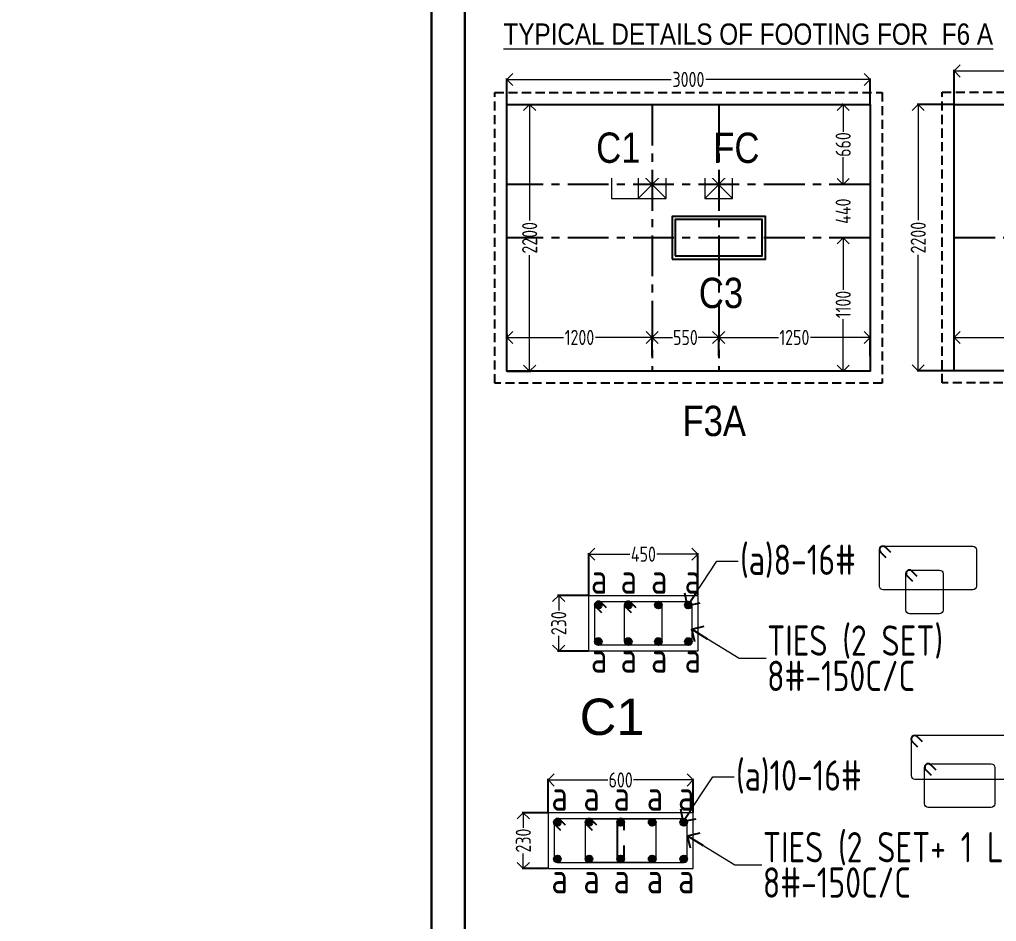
# Model space of a CAD drawing. Header units: inches. Extents: x -605 to 2991212, y -2872845 to 0.
# Drawn here: x 2362768 to 2378906, y -2407504 to -2392613 of the extents above; entities that cross this region are included whole.
import ezdxf
from ezdxf import colors
from ezdxf.entities.mleader import LeaderData, LeaderLine
from ezdxf.enums import TextEntityAlignment as Align
from ezdxf.math import Vec2, Vec3

# ---------------------------------------------------------------- set-up
doc = ezdxf.new("R2010")
doc.units = ezdxf.units.IN
doc.header["$LTSCALE"] = 600
doc.header["$MEASUREMENT"] = 0
doc.linetypes.add('CENTER', pattern=[2, 1.25, -0.25, 0.25, -0.25])
doc.linetypes.add('DASHED2', pattern=[0.375, 0.25, -0.125])
for name, color, linetype, lineweight in [('PV_TEXT_ROMANS', 7, 'Continuous', 0), ('rDIMension', 1, 'Continuous', 18), ('rRCC 2', 40, 'Continuous', 15), ('rREINF 1', 1, 'Continuous', 25), ('rREINF 2', 4, 'Continuous', 25), ('rSHEET', 2, 'Continuous', 30)]:
    doc.layers.add(name, color=color, linetype=linetype, lineweight=lineweight)
doc.layers.add('SnT-CENTER2', color=8, linetype='CENTER')
doc.styles.add('DIM', font='geniso.shx', dxfattribs={"width": 0.85})
doc.styles.add('J.P', font='ARIALN.TTF')
doc.styles.get("Standard").update_dxf_attribs({"font": 'arial.ttf'})
doc.styles.add('TEXT3', font='geniso.shx')
doc.dimstyles.new('ST-150', dxfattribs={"dimscale": 75, "dimtxt": 3, "dimasz": 2, "dimexe": 0.18, "dimexo": 0.0625, "dimgap": 0.2, "dimtad": 0, "dimdec": 0, "dimlfac": 2, "dimzin": 0, "dimdsep": 46, "dimtxsty": 'DIM', "dimblk": 'OPEN90', "dimcen": 0.09, "dimclrd": 256, "dimclrt": 7, "dimadec": 0, "dimazin": 0, "dimtfac": 1, "dimtdec": 0, "dimtofl": 0, "dimtmove": 0, "dimatfit": 3, "dimldrblk": 'OPEN90', "dimfxl": 1, "dimtolj": 1, "dimtzin": 0, "dimlwd": -1, "dimarcsym": 0})
doc.dimstyles.new('ST-25', dxfattribs={"dimscale": 100, "dimtxt": 2.5, "dimasz": 2, "dimexe": 0.18, "dimexo": 0.0625, "dimgap": 0.2, "dimtad": 0, "dimdec": 0, "dimlfac": 0.25, "dimzin": 0, "dimdsep": 46, "dimtxsty": 'DIM', "dimblk": 'OPEN90', "dimcen": 0.09, "dimclrd": 256, "dimclrt": 7, "dimadec": 0, "dimazin": 0, "dimtfac": 1, "dimtdec": 0, "dimtofl": 0, "dimtmove": 0, "dimatfit": 3, "dimldrblk": 'OPEN90', "dimfxl": 1, "dimtolj": 1, "dimtzin": 0, "dimlwd": -1, "dimarcsym": 0})
doc.dimstyles.new('ST-50', dxfattribs={"dimscale": 100, "dimtxt": 2.5, "dimasz": 2, "dimexe": 0.18, "dimexo": 0.0625, "dimgap": 0.2, "dimtad": 0, "dimdec": 0, "dimlfac": 0.5, "dimzin": 0, "dimdsep": 46, "dimtxsty": 'DIM', "dimblk": 'OPEN90', "dimcen": 0.09, "dimclrd": 256, "dimclrt": 7, "dimadec": 0, "dimazin": 0, "dimtfac": 1, "dimtdec": 0, "dimtofl": 0, "dimtmove": 0, "dimatfit": 3, "dimldrblk": 'OPEN90', "dimfxl": 1, "dimtolj": 1, "dimtzin": 0, "dimlwd": -1, "dimarcsym": 0})

# ---------------------------------------------------------------- blocks, each defined once
blk = doc.blocks.new('_Open90')
at = {"color": 0, "linetype": 'ByBlock', "lineweight": -2}
for p, q in [((0, 0), (-1, 0)), ((-0.5, 0.5), (0, 0)), ((0, 0), (-0.5, -0.5))]:
    blk.add_line(p, q, dxfattribs=at)
blk = doc.blocks.new('*D809')
at = {"layer": 'Defpoints', "color": 0, "linetype": 'ByBlock'}
for p in [(2372174, -2402120), (2371675, -2403040), (2372174, -2403040)]:
    blk.add_point(p, dxfattribs=at)
at = {"layer": 'rDIMension', "color": 0, "lineweight": -2}
for p, q in [((2372167, -2402120), (2371657, -2402120)), ((2372167, -2403040), (2371657, -2403040))]:
    blk.add_line(p, q, dxfattribs=at)
at = {"layer": 'rDIMension'}
for p, q in [((2371675, -2402320), (2371675, -2402369)), ((2371675, -2402840), (2371675, -2402791))]:
    blk.add_line(p, q, dxfattribs=at)
at = {"layer": 'rDIMension', "linetype": 'ByBlock', "xscale": 200, "yscale": 200, "zscale": 200}
for p, rotation in [((2371675, -2402120), 90), ((2371675, -2403040), 270)]:
    blk.add_blockref('_Open90', p, dxfattribs=dict(at, rotation=rotation))
at = {"layer": 'rDIMension', "color": 7, "linetype": 'ByBlock', "insert": (2371675, -2402580), "char_height": 250, "attachment_point": 5, "rotation": 90, "style": 'DIM'}
blk.add_mtext('\\A1;230', dxfattribs=at)
blk = doc.blocks.new('*D810')
at = {"layer": 'Defpoints', "color": 0, "linetype": 'ByBlock'}
for p in [(2373974, -2401440), (2372174, -2402120), (2373974, -2402120)]:
    blk.add_point(p, dxfattribs=at)
at = {"layer": 'rDIMension', "color": 0, "lineweight": -2}
for p, q in [((2372174, -2402114), (2372174, -2401422)), ((2373974, -2402114), (2373974, -2401422))]:
    blk.add_line(p, q, dxfattribs=at)
at = {"layer": 'rDIMension'}
for p, q in [((2372374, -2401440), (2372852, -2401440)), ((2373774, -2401440), (2373296, -2401440))]:
    blk.add_line(p, q, dxfattribs=at)
at = {"layer": 'rDIMension', "linetype": 'ByBlock', "xscale": 200, "yscale": 200, "zscale": 200, "rotation": 180}
blk.add_blockref('_Open90', (2372174, -2401440), dxfattribs=at)
at = {"layer": 'rDIMension', "linetype": 'ByBlock', "xscale": 200, "yscale": 200, "zscale": 200}
blk.add_blockref('_Open90', (2373974, -2401440), dxfattribs=at)
at = {"layer": 'rDIMension', "color": 7, "linetype": 'ByBlock', "insert": (2373074, -2401440), "char_height": 250, "attachment_point": 5, "style": 'DIM'}
blk.add_mtext('\\A1;450', dxfattribs=at)
blk = doc.blocks.new('*D811')
at = {"layer": 'Defpoints', "color": 0, "linetype": 'ByBlock'}
for p in [(2373898, -2405168), (2371498, -2405709), (2373898, -2405709)]:
    blk.add_point(p, dxfattribs=at)
at = {"layer": 'rDIMension', "color": 0, "lineweight": -2}
for p, q in [((2371498, -2405703), (2371498, -2405150)), ((2373898, -2405703), (2373898, -2405150))]:
    blk.add_line(p, q, dxfattribs=at)
at = {"layer": 'rDIMension'}
for p, q in [((2371698, -2405168), (2372487, -2405168)), ((2373698, -2405168), (2372909, -2405168))]:
    blk.add_line(p, q, dxfattribs=at)
at = {"layer": 'rDIMension', "linetype": 'ByBlock', "xscale": 200, "yscale": 200, "zscale": 200, "rotation": 180}
blk.add_blockref('_Open90', (2371498, -2405168), dxfattribs=at)
at = {"layer": 'rDIMension', "linetype": 'ByBlock', "xscale": 200, "yscale": 200, "zscale": 200}
blk.add_blockref('_Open90', (2373898, -2405168), dxfattribs=at)
at = {"layer": 'rDIMension', "color": 7, "linetype": 'ByBlock', "insert": (2372698, -2405168), "char_height": 250, "attachment_point": 5, "style": 'DIM'}
blk.add_mtext('\\A1;600', dxfattribs=at)
blk = doc.blocks.new('*D812')
at = {"layer": 'Defpoints', "color": 0, "linetype": 'ByBlock'}
for p in [(2371090, -2405709), (2371498, -2405709), (2371498, -2406629)]:
    blk.add_point(p, dxfattribs=at)
at = {"layer": 'rDIMension', "color": 0, "lineweight": -2}
for p, q in [((2371492, -2405709), (2371072, -2405709)), ((2371492, -2406629), (2371072, -2406629))]:
    blk.add_line(p, q, dxfattribs=at)
at = {"layer": 'rDIMension'}
for p, q in [((2371090, -2405909), (2371090, -2405958)), ((2371090, -2406429), (2371090, -2406380))]:
    blk.add_line(p, q, dxfattribs=at)
at = {"layer": 'rDIMension', "linetype": 'ByBlock', "xscale": 200, "yscale": 200, "zscale": 200}
for p, rotation in [((2371090, -2405709), 90), ((2371090, -2406629), 270)]:
    blk.add_blockref('_Open90', p, dxfattribs=dict(at, rotation=rotation))
at = {"layer": 'rDIMension', "color": 7, "linetype": 'ByBlock', "insert": (2371090, -2406169), "char_height": 250, "attachment_point": 5, "rotation": 90, "style": 'DIM'}
blk.add_mtext('\\A1;230', dxfattribs=at)
blk = doc.blocks.new('*D832')
at = {"layer": 'Defpoints', "color": 0, "linetype": 'ByBlock'}
for p in [(2370818, -2393602), (2370818, -2394017), (2376818, -2394017)]:
    blk.add_point(p, dxfattribs=at)
at = {"layer": 'rDIMension', "color": 0, "linetype": 'ByBlock', "lineweight": -2}
for p, q in [((2370818, -2394010), (2370818, -2393584)), ((2376818, -2394010), (2376818, -2393584))]:
    blk.add_line(p, q, dxfattribs=at)
at = {"layer": 'rDIMension', "linetype": 'ByBlock'}
for p, q in [((2371018, -2393602), (2373532, -2393602)), ((2376618, -2393602), (2374104, -2393602))]:
    blk.add_line(p, q, dxfattribs=at)
at = {"layer": 'rDIMension', "linetype": 'ByBlock', "xscale": 200, "yscale": 200, "zscale": 200, "rotation": 180}
blk.add_blockref('_Open90', (2370818, -2393602), dxfattribs=at)
at = {"layer": 'rDIMension', "linetype": 'ByBlock', "xscale": 200, "yscale": 200, "zscale": 200}
blk.add_blockref('_Open90', (2376818, -2393602), dxfattribs=at)
at = {"layer": 'rDIMension', "color": 7, "linetype": 'ByBlock', "insert": (2373818, -2393602), "char_height": 250, "attachment_point": 5, "style": 'DIM'}
blk.add_mtext('\\A1;3000', dxfattribs=at)
blk = doc.blocks.new('*D833')
at = {"layer": 'Defpoints', "color": 0, "linetype": 'ByBlock'}
for p in [(2370818, -2394017), (2370818, -2398417), (2371195, -2398417)]:
    blk.add_point(p, dxfattribs=at)
at = {"layer": 'rDIMension', "color": 0, "linetype": 'ByBlock', "lineweight": -2}
for p, q in [((2370824, -2394017), (2371213, -2394017)), ((2370824, -2398417), (2371213, -2398417))]:
    blk.add_line(p, q, dxfattribs=at)
at = {"layer": 'rDIMension', "linetype": 'ByBlock'}
for p, q in [((2371195, -2394217), (2371195, -2395931)), ((2371195, -2398217), (2371195, -2396502))]:
    blk.add_line(p, q, dxfattribs=at)
at = {"layer": 'rDIMension', "linetype": 'ByBlock', "xscale": 200, "yscale": 200, "zscale": 200}
for p, rotation in [((2371195, -2394017), 90), ((2371195, -2398417), 270)]:
    blk.add_blockref('_Open90', p, dxfattribs=dict(at, rotation=rotation))
at = {"layer": 'rDIMension', "color": 7, "linetype": 'ByBlock', "insert": (2371195, -2396217), "char_height": 250, "attachment_point": 5, "rotation": 90, "style": 'DIM'}
blk.add_mtext('\\A1;2200', dxfattribs=at)
blk = doc.blocks.new('*D834')
at = {"layer": 'Defpoints', "color": 0, "linetype": 'ByBlock'}
for p in [(2370818, -2397805), (2373218, -2397805), (2373218, -2397862)]:
    blk.add_point(p, dxfattribs=at)
at = {"layer": 'rDIMension', "color": 0, "linetype": 'ByBlock', "lineweight": -2}
for p, q in [((2370818, -2397811), (2370818, -2397880)), ((2373218, -2397811), (2373218, -2397880))]:
    blk.add_line(p, q, dxfattribs=at)
at = {"layer": 'rDIMension', "linetype": 'ByBlock'}
for p, q in [((2371018, -2397862), (2371754, -2397862)), ((2373018, -2397862), (2372283, -2397862))]:
    blk.add_line(p, q, dxfattribs=at)
at = {"layer": 'rDIMension', "linetype": 'ByBlock', "xscale": 200, "yscale": 200, "zscale": 200, "rotation": 180}
blk.add_blockref('_Open90', (2370818, -2397862), dxfattribs=at)
at = {"layer": 'rDIMension', "linetype": 'ByBlock', "xscale": 200, "yscale": 200, "zscale": 200}
blk.add_blockref('_Open90', (2373218, -2397862), dxfattribs=at)
at = {"layer": 'rDIMension', "color": 7, "linetype": 'ByBlock', "insert": (2372018, -2397862), "char_height": 250, "attachment_point": 5, "style": 'DIM'}
blk.add_mtext('\\A1;1200', dxfattribs=at)
blk = doc.blocks.new('*D835')
at = {"layer": 'Defpoints', "color": 0, "linetype": 'ByBlock'}
for p in [(2374318, -2397862), (2373218, -2398178), (2374318, -2398178)]:
    blk.add_point(p, dxfattribs=at)
at = {"layer": 'rDIMension', "color": 0, "linetype": 'ByBlock', "lineweight": -2}
for p, q in [((2373218, -2398172), (2373218, -2397844)), ((2374318, -2398172), (2374318, -2397844))]:
    blk.add_line(p, q, dxfattribs=at)
at = {"layer": 'rDIMension', "linetype": 'ByBlock'}
for p, q in [((2373418, -2397862), (2373557, -2397862)), ((2374118, -2397862), (2373980, -2397862))]:
    blk.add_line(p, q, dxfattribs=at)
at = {"layer": 'rDIMension', "linetype": 'ByBlock', "xscale": 200, "yscale": 200, "zscale": 200, "rotation": 180}
blk.add_blockref('_Open90', (2373218, -2397862), dxfattribs=at)
at = {"layer": 'rDIMension', "linetype": 'ByBlock', "xscale": 200, "yscale": 200, "zscale": 200}
blk.add_blockref('_Open90', (2374318, -2397862), dxfattribs=at)
at = {"layer": 'rDIMension', "color": 7, "linetype": 'ByBlock', "insert": (2373768, -2397862), "char_height": 250, "attachment_point": 5, "style": 'DIM'}
blk.add_mtext('\\A1;550', dxfattribs=at)
blk = doc.blocks.new('*D836')
at = {"layer": 'Defpoints', "color": 0, "linetype": 'ByBlock'}
for p in [(2376818, -2397862), (2374318, -2398178), (2376818, -2398178)]:
    blk.add_point(p, dxfattribs=at)
at = {"layer": 'rDIMension', "color": 0, "linetype": 'ByBlock', "lineweight": -2}
for p, q in [((2374318, -2398172), (2374318, -2397844)), ((2376818, -2398172), (2376818, -2397844))]:
    blk.add_line(p, q, dxfattribs=at)
at = {"layer": 'rDIMension', "linetype": 'ByBlock'}
for p, q in [((2374518, -2397862), (2375304, -2397862)), ((2376618, -2397862), (2375833, -2397862))]:
    blk.add_line(p, q, dxfattribs=at)
at = {"layer": 'rDIMension', "linetype": 'ByBlock', "xscale": 200, "yscale": 200, "zscale": 200, "rotation": 180}
blk.add_blockref('_Open90', (2374318, -2397862), dxfattribs=at)
at = {"layer": 'rDIMension', "linetype": 'ByBlock', "xscale": 200, "yscale": 200, "zscale": 200}
blk.add_blockref('_Open90', (2376818, -2397862), dxfattribs=at)
at = {"layer": 'rDIMension', "color": 7, "linetype": 'ByBlock', "insert": (2375568, -2397862), "char_height": 250, "attachment_point": 5, "style": 'DIM'}
blk.add_mtext('\\A1;1250', dxfattribs=at)
blk = doc.blocks.new('*D837')
at = {"layer": 'Defpoints', "color": 0, "linetype": 'ByBlock'}
for p in [(2376374, -2394017), (2376374, -2395337), (2376374, -2395337)]:
    blk.add_point(p, dxfattribs=at)
at = {"layer": 'rDIMension', "color": 0, "linetype": 'ByBlock', "lineweight": -2}
for p, q in [((2376368, -2394017), (2376356, -2394017)), ((2376368, -2395337), (2376356, -2395337))]:
    blk.add_line(p, q, dxfattribs=at)
at = {"layer": 'rDIMension', "linetype": 'ByBlock'}
for p, q in [((2376374, -2394217), (2376374, -2394465)), ((2376374, -2395137), (2376374, -2394888))]:
    blk.add_line(p, q, dxfattribs=at)
at = {"layer": 'rDIMension', "linetype": 'ByBlock', "xscale": 200, "yscale": 200, "zscale": 200}
for p, rotation in [((2376374, -2394017), 90), ((2376374, -2395337), 270)]:
    blk.add_blockref('_Open90', p, dxfattribs=dict(at, rotation=rotation))
at = {"layer": 'rDIMension', "color": 7, "linetype": 'ByBlock', "insert": (2376374, -2394677), "char_height": 250, "attachment_point": 5, "rotation": 90, "style": 'DIM'}
blk.add_mtext('\\A1;660', dxfattribs=at)
blk = doc.blocks.new('*D838')
at = {"layer": 'Defpoints', "color": 0, "linetype": 'ByBlock'}
for p in [(2376818, -2395337), (2376374, -2396217), (2376818, -2396217)]:
    blk.add_point(p, dxfattribs=at)
at = {"layer": 'rDIMension', "linetype": 'ByBlock'}
for p, q in [((2376374, -2395137), (2376374, -2394937)), ((2376374, -2396417), (2376374, -2396617))]:
    blk.add_line(p, q, dxfattribs=at)
at = {"layer": 'rDIMension', "color": 0, "linetype": 'ByBlock', "lineweight": -2}
for p, q in [((2376812, -2395337), (2376356, -2395337)), ((2376812, -2396217), (2376356, -2396217))]:
    blk.add_line(p, q, dxfattribs=at)
at = {"layer": 'rDIMension', "linetype": 'ByBlock', "xscale": 200, "yscale": 200, "zscale": 200}
for p, rotation in [((2376374, -2395337), 270), ((2376374, -2396217), 90)]:
    blk.add_blockref('_Open90', p, dxfattribs=dict(at, rotation=rotation))
at = {"layer": 'rDIMension', "color": 7, "linetype": 'ByBlock', "insert": (2376374, -2395777), "char_height": 250, "attachment_point": 5, "rotation": 90, "style": 'DIM'}
blk.add_mtext('\\A1;440', dxfattribs=at)
blk = doc.blocks.new('*D839')
at = {"layer": 'Defpoints', "color": 0, "linetype": 'ByBlock'}
for p in [(2376818, -2396217), (2376374, -2398417), (2376818, -2398417)]:
    blk.add_point(p, dxfattribs=at)
at = {"layer": 'rDIMension', "color": 0, "linetype": 'ByBlock', "lineweight": -2}
for p, q in [((2376812, -2396217), (2376356, -2396217)), ((2376812, -2398417), (2376356, -2398417))]:
    blk.add_line(p, q, dxfattribs=at)
at = {"layer": 'rDIMension', "linetype": 'ByBlock'}
for p, q in [((2376374, -2396417), (2376374, -2397074)), ((2376374, -2398217), (2376374, -2397560))]:
    blk.add_line(p, q, dxfattribs=at)
at = {"layer": 'rDIMension', "linetype": 'ByBlock', "xscale": 200, "yscale": 200, "zscale": 200}
for p, rotation in [((2376374, -2396217), 90), ((2376374, -2398417), 270)]:
    blk.add_blockref('_Open90', p, dxfattribs=dict(at, rotation=rotation))
at = {"layer": 'rDIMension', "color": 7, "linetype": 'ByBlock', "insert": (2376374, -2397317), "char_height": 250, "attachment_point": 5, "rotation": 90, "style": 'DIM'}
blk.add_mtext('\\A1;1100', dxfattribs=at)
blk = doc.blocks.new('*D840')
at = {"layer": 'Defpoints', "color": 0, "linetype": 'ByBlock'}
for p in [(2378209, -2393462), (2378209, -2394014), (2384209, -2394014)]:
    blk.add_point(p, dxfattribs=at)
at = {"layer": 'rDIMension', "color": 0, "linetype": 'ByBlock', "lineweight": -2}
for p, q in [((2378209, -2394008), (2378209, -2393444)), ((2384209, -2394008), (2384209, -2393444))]:
    blk.add_line(p, q, dxfattribs=at)
at = {"layer": 'rDIMension', "linetype": 'ByBlock'}
for p, q in [((2378409, -2393462), (2380923, -2393462)), ((2384009, -2393462), (2381495, -2393462))]:
    blk.add_line(p, q, dxfattribs=at)
at = {"layer": 'rDIMension', "linetype": 'ByBlock', "xscale": 200, "yscale": 200, "zscale": 200, "rotation": 180}
blk.add_blockref('_Open90', (2378209, -2393462), dxfattribs=at)
at = {"layer": 'rDIMension', "linetype": 'ByBlock', "xscale": 200, "yscale": 200, "zscale": 200}
blk.add_blockref('_Open90', (2384209, -2393462), dxfattribs=at)
at = {"layer": 'rDIMension', "color": 7, "linetype": 'ByBlock', "insert": (2381209, -2393462), "char_height": 250, "attachment_point": 5, "style": 'DIM'}
blk.add_mtext('\\A1;3000', dxfattribs=at)
blk = doc.blocks.new('*D841')
at = {"layer": 'Defpoints', "color": 0, "linetype": 'ByBlock'}
for p in [(2378209, -2394014), (2377614, -2398414), (2378209, -2398414)]:
    blk.add_point(p, dxfattribs=at)
at = {"layer": 'rDIMension', "color": 0, "linetype": 'ByBlock', "lineweight": -2}
for p, q in [((2378203, -2394014), (2377596, -2394014)), ((2378203, -2398414), (2377596, -2398414))]:
    blk.add_line(p, q, dxfattribs=at)
at = {"layer": 'rDIMension', "linetype": 'ByBlock'}
for p, q in [((2377614, -2394214), (2377614, -2395928)), ((2377614, -2398214), (2377614, -2396500))]:
    blk.add_line(p, q, dxfattribs=at)
at = {"layer": 'rDIMension', "linetype": 'ByBlock', "xscale": 200, "yscale": 200, "zscale": 200}
for p, rotation in [((2377614, -2394014), 90), ((2377614, -2398414), 270)]:
    blk.add_blockref('_Open90', p, dxfattribs=dict(at, rotation=rotation))
at = {"layer": 'rDIMension', "color": 7, "linetype": 'ByBlock', "insert": (2377614, -2396214), "char_height": 250, "attachment_point": 5, "rotation": 90, "style": 'DIM'}
blk.add_mtext('\\A1;2200', dxfattribs=at)
blk = doc.blocks.new('*D842')
at = {"layer": 'Defpoints', "color": 0, "linetype": 'ByBlock'}
for p in [(2378209, -2397864), (2380609, -2397864), (2380609, -2397864)]:
    blk.add_point(p, dxfattribs=at)
at = {"layer": 'rDIMension', "color": 0, "linetype": 'ByBlock', "lineweight": -2}
for p, q in [((2378209, -2397858), (2378209, -2397846)), ((2380609, -2397858), (2380609, -2397846))]:
    blk.add_line(p, q, dxfattribs=at)
at = {"layer": 'rDIMension', "linetype": 'ByBlock'}
for p, q in [((2378409, -2397864), (2379145, -2397864)), ((2380409, -2397864), (2379674, -2397864))]:
    blk.add_line(p, q, dxfattribs=at)
at = {"layer": 'rDIMension', "linetype": 'ByBlock', "xscale": 200, "yscale": 200, "zscale": 200, "rotation": 180}
blk.add_blockref('_Open90', (2378209, -2397864), dxfattribs=at)
at = {"layer": 'rDIMension', "linetype": 'ByBlock', "xscale": 200, "yscale": 200, "zscale": 200}
blk.add_blockref('_Open90', (2380609, -2397864), dxfattribs=at)
at = {"layer": 'rDIMension', "color": 7, "linetype": 'ByBlock', "insert": (2379409, -2397864), "char_height": 250, "attachment_point": 5, "style": 'DIM'}
blk.add_mtext('\\A1;1200', dxfattribs=at)
blk = doc.blocks.new('_DotBlank')
at = {"color": 0, "linetype": 'ByBlock', "lineweight": -2}
blk.add_line((-0.5, 0), (-1, 0), dxfattribs=at)
blk.add_circle((0, 0), 0.5, dxfattribs=at)

msp = doc.modelspace()

# ---------------------------------------------------------------- hatches: boundary and pattern name
at = {"layer": 'rREINF 2'}
h = msp.add_hatch(color=256, dxfattribs=at)
h.dxf.hatch_style = 1
h.paths.add_polyline_path([(2372389, -2402277.8, 1), (2372273.7, -2402277.8, 1)])
h = msp.add_hatch(color=256, dxfattribs=at)
h.dxf.hatch_style = 1
h.paths.add_polyline_path([(2372768.6, -2402277.8, -1), (2372883.9, -2402277.8, -1)])
h = msp.add_hatch(color=256, dxfattribs=at)
h.dxf.hatch_style = 1
h.paths.add_polyline_path([(2373263.5, -2402277.8, -1), (2373378.8, -2402277.8, -1)])
h = msp.add_hatch(color=256, dxfattribs=at)
h.dxf.hatch_style = 1
h.paths.add_polyline_path([(2373758.4, -2402277.8, -1), (2373873.7, -2402277.8, -1)])
h = msp.add_hatch(color=256, dxfattribs=at)
h.dxf.hatch_style = 1
h.paths.add_polyline_path([(2372389, -2402882.5, -1), (2372273.7, -2402882.5, -1)])
h = msp.add_hatch(color=256, dxfattribs=at)
h.dxf.hatch_style = 1
h.paths.add_polyline_path([(2372768.6, -2402882.5, 1), (2372883.9, -2402882.5, 1)])
h = msp.add_hatch(color=256, dxfattribs=at)
h.dxf.hatch_style = 1
h.paths.add_polyline_path([(2373263.5, -2402882.5, 1), (2373378.8, -2402882.5, 1)])
h = msp.add_hatch(color=256, dxfattribs=at)
h.dxf.hatch_style = 1
h.paths.add_polyline_path([(2373758.4, -2402882.5, 1), (2373873.7, -2402882.5, 1)])
h = msp.add_hatch(color=256, dxfattribs=at)
h.dxf.hatch_style = 1
h.paths.add_polyline_path([(2371711.7, -2405866.6, 1), (2371596.4, -2405866.6, 1)])
h = msp.add_hatch(color=256, dxfattribs=at)
h.dxf.hatch_style = 1
h.paths.add_polyline_path([(2372234, -2405866.6, 1), (2372118.7, -2405866.6, 1)])
h = msp.add_hatch(color=256, dxfattribs=at)
h.dxf.hatch_style = 1
h.paths.add_polyline_path([(2372755.8, -2405866.6, 1), (2372640.5, -2405866.6, 1)])
h = msp.add_hatch(color=256, dxfattribs=at)
h.dxf.hatch_style = 1
h.paths.add_polyline_path([(2373277.2, -2405866.6, 1), (2373161.9, -2405866.6, 1)])
h = msp.add_hatch(color=256, dxfattribs=at)
h.dxf.hatch_style = 1
h.paths.add_polyline_path([(2373798, -2405866.6, 1), (2373682.7, -2405866.6, 1)])
h = msp.add_hatch(color=256, dxfattribs=at)
h.dxf.hatch_style = 1
h.paths.add_polyline_path([(2371711.7, -2406471.3, -1), (2371596.4, -2406471.3, -1)])
h = msp.add_hatch(color=256, dxfattribs=at)
h.dxf.hatch_style = 1
h.paths.add_polyline_path([(2372234, -2406471.3, -1), (2372118.7, -2406471.3, -1)])
h = msp.add_hatch(color=256, dxfattribs=at)
h.dxf.hatch_style = 1
h.paths.add_polyline_path([(2372755.8, -2406471.3, -1), (2372640.5, -2406471.3, -1)])
h = msp.add_hatch(color=256, dxfattribs=at)
h.dxf.hatch_style = 1
h.paths.add_polyline_path([(2373277.2, -2406471.3, -1), (2373161.9, -2406471.3, -1)])
h = msp.add_hatch(color=256, dxfattribs=at)
h.dxf.hatch_style = 1
h.paths.add_polyline_path([(2373798, -2406471.3, -1), (2373682.7, -2406471.3, -1)])

# ---------------------------------------------------------------- linework, layer by layer
at = {"color": 7, "linetype": 'DASHED2'}
msp.add_lwpolyline([(2378009.1, -2393813.9), (2384409.1, -2393813.9), (2384409.1, -2398613.9), (2378009.1, -2398613.9)], close=True, dxfattribs=at)
at = {"color": 1, "linetype": 'ByBlock'}
msp.add_lwpolyline([(2378209.1, -2394013.9), (2384209.1, -2394013.9), (2384209.1, -2398413.9), (2378209.1, -2398413.9)], close=True, dxfattribs=at)
at = {"color": 2, "linetype": 'ByBlock'}
msp.add_lwpolyline([(2373598.2, -2396516.7), (2375038.2, -2396516.7), (2375038.2, -2395916.7), (2373598.2, -2395916.7)], close=True, dxfattribs=at)
at = {"layer": 'rRCC 2', "color": 6}
for p, q in [((2373448.2, -2395106.7), (2372988.2, -2395566.7)), ((2373448.2, -2395566.7), (2372988.2, -2395106.7)), ((2374548.2, -2395106.7), (2374088.2, -2395566.7)), ((2374548.2, -2395566.7), (2374088.2, -2395106.7))]:
    msp.add_line(p, q, dxfattribs=at)
for points in [[(2373448.2, -2395566.7), (2373448.2, -2395106.7), (2372548.2, -2395106.7), (2372548.2, -2395566.7)], [(2373448.2, -2395106.7), (2372988.2, -2395106.7), (2372988.2, -2395566.7), (2373448.2, -2395566.7)], [(2374548.2, -2395106.7), (2374088.2, -2395106.7), (2374088.2, -2395566.7), (2374548.2, -2395566.7)], [(2372173.7, -2403040.1), (2372173.7, -2402120.1), (2373973.7, -2402120.1), (2373973.7, -2403040.1)], [(2373898, -2406629), (2373898, -2405709), (2371498, -2405709), (2371498, -2406629)]]:
    msp.add_lwpolyline(points, close=True, dxfattribs=at)
at = {"layer": 'rRCC 2', "color": 1}
for points in [[(2376974.2, -2401968.5), (2376974.2, -2401368.5, -0.4142136), (2377034.2, -2401308.5), (2378514.2, -2401308.5, -0.4142136), (2378574.2, -2401368.5), (2378574.2, -2401968.5, -0.4142136), (2378514.2, -2402028.5), (2377034.2, -2402028.5, -0.4142136)], [(2377410.2, -2402362.9), (2377410.2, -2401762.9, -0.4142136), (2377470.2, -2401702.9), (2377965, -2401702.9, -0.4142136), (2378025, -2401762.9), (2378025, -2402362.9, -0.4142136), (2377965, -2402422.9), (2377470.2, -2402422.9, -0.4142136)], [(2372273.7, -2402880.1), (2372273.7, -2402280.1, -0.4142136), (2372333.7, -2402220.1), (2373813.7, -2402220.1, -0.4142136), (2373873.7, -2402280.1), (2373873.7, -2402880.1, -0.4142136), (2373813.7, -2402940.1), (2372333.7, -2402940.1, -0.4142136)], [(2372763.9, -2402880.1), (2372763.9, -2402280.1, -0.4142136), (2372823.9, -2402220.1), (2373318.8, -2402220.1, -0.4142136), (2373378.8, -2402280.1), (2373378.8, -2402880.1, -0.4142136), (2373318.8, -2402940.1), (2372823.9, -2402940.1, -0.4142136)], [(2379698.1, -2405096.3), (2379698.1, -2404496.3, 0.4142136), (2379638.1, -2404436.3), (2377558.1, -2404436.3, 0.4142136), (2377498.1, -2404496.3), (2377498.1, -2405096.3, 0.4142136), (2377558.1, -2405156.3), (2379638.1, -2405156.3, 0.4142136)], [(2377718.9, -2405560.9), (2377718.9, -2404960.9, -0.4142136), (2377778.9, -2404900.9), (2378819.9, -2404900.9, -0.4142136), (2378879.9, -2404960.9), (2378879.9, -2405560.9, -0.4142136), (2378819.9, -2405620.9), (2377778.9, -2405620.9, -0.4142136)], [(2373798, -2406469), (2373798, -2405869, 0.4142136), (2373738, -2405809), (2371658, -2405809, 0.4142136), (2371598, -2405869), (2371598, -2406469, 0.4142136), (2371658, -2406529), (2373738, -2406529, 0.4142136)], [(2372118.2, -2406469.2), (2372118.2, -2405869.2, -0.4142136), (2372178.2, -2405809.2), (2373219.2, -2405809.2, -0.4142136), (2373279.2, -2405869.2), (2373279.2, -2406469.2, -0.4142136), (2373219.2, -2406529.2), (2372178.2, -2406529.2, -0.4142136)]]:
    msp.add_lwpolyline(points, format="xyb", close=True, dxfattribs=at)
at = {"layer": 'rREINF 1'}
for points in [[(2377162.3, -2401412.4), (2377074.2, -2401324.3, 1), (2376992.7, -2401405.8), (2377080.8, -2401493.9)], [(2377598.9, -2401806.7), (2377510.8, -2401718.6, 1), (2377429.2, -2401800.2), (2377517.3, -2401888.3)], [(2372461.8, -2402324), (2372373.7, -2402235.9, 1), (2372292.2, -2402317.4), (2372380.3, -2402405.5)], [(2372952.6, -2402324), (2372864.5, -2402235.9, 1), (2372783, -2402317.4), (2372871.1, -2402405.5)], [(2377684.6, -2404540.2), (2377596.5, -2404452.1, 1), (2377515, -2404533.6), (2377603.1, -2404621.7)], [(2377907.6, -2405004.8), (2377819.5, -2404916.7, 1), (2377737.9, -2404998.2), (2377826, -2405086.3)], [(2371784.5, -2405912.8), (2371696.4, -2405824.7, 1), (2371614.9, -2405906.2), (2371703, -2405994.4)], [(2372306.9, -2405913.1), (2372218.8, -2405824.9, 1), (2372137.3, -2405906.5), (2372225.4, -2405994.6)], [(2372757.6, -2405994.5), (2372757.6, -2405864.7, 1), (2372642.3, -2405864.7), (2372642.3, -2406472.5, 1), (2372757.6, -2406472.5), (2372757.6, -2406248.6)]]:
    msp.add_lwpolyline(points, format="xyb", dxfattribs=at)
at = {"layer": 'rREINF 2'}
for centre in [(2372331.3, -2402277.8), (2372826.2, -2402277.8), (2373321.1, -2402277.8), (2373816, -2402277.8), (2372331.3, -2402882.5), (2372826.2, -2402882.5), (2373321.1, -2402882.5), (2373816, -2402882.5), (2371654, -2405866.6), (2372176.4, -2405866.6), (2372698.2, -2405866.6), (2373219.5, -2405866.6), (2373740.3, -2405866.6), (2371654, -2406471.3), (2372176.4, -2406471.3), (2372698.2, -2406471.3), (2373219.5, -2406471.3), (2373740.3, -2406471.3)]:
    msp.add_circle(centre, 57.7, dxfattribs=at)
at = {"layer": 'rSHEET'}
msp.add_lwpolyline([(2369574.4, -2419352.8), (2427431.8, -2419352.8), (2427431.8, -2378443.5), (2369574.4, -2378443.5)], close=True, dxfattribs=at)
msp.add_lwpolyline([(2370538.7, -2418802.8), (2426467.5, -2418802.8, 0.4142136), (2426880.7, -2418389.5), (2426880.7, -2379406.7, 0.4142136), (2426467.5, -2378993.4), (2370538.7, -2378993.4, 0.4142136), (2370125.4, -2379406.7), (2370125.4, -2418389.5, 0.4142136)], format="xyb", close=True, dxfattribs=at)
at = {"layer": 'SnT-CENTER2', "color": 8, "ltscale": 0.9}
for points in [[(2376818.2, -2395336.7), (2370818.2, -2395336.7)], [(2376818.2, -2396216.7), (2370818.2, -2396216.7)], [(2378209.1, -2396213.9), (2384209.1, -2396213.9)]]:
    msp.add_lwpolyline(points, dxfattribs=at)

# ---------------------------------------------------------------- texts
at = {"layer": 'PV_TEXT_ROMANS', "style": 'J.P'}
msp.add_text('%%UTYPICAL DETAILS OF FOOTING FOR  F6 A', height=350, rotation=360, dxfattribs=at).set_placement((2374806, -2392852.9), align=Align.MIDDLE)
at = {"layer": 'PV_TEXT_ROMANS', "insert": (2373312.1, -2398989.8), "char_height": 500, "width": 1863.784, "attachment_point": 1, "style": 'J.P'}
msp.add_mtext('\\pxqc;F3A', dxfattribs=at)
at = {"layer": 'rDIMension', "color": 7, "char_height": 500, "attachment_point": 4, "line_spacing_factor": 0.7, "style": 'DIM'}
for s, insert in [('\\A1;(a)8-16# ', (2374670.9, -2401556.8)), ('\\A1;a', (2372206.7, -2401842.9)), ('\\A1;a', (2372696.6, -2401842.9)), ('\\A1;a', (2373200.2, -2401842.9)), ('\\A1;a', (2373755.1, -2401842.9)), ('\\A1;TIES (2 SET)\\P8#-150C/C', (2375117.3, -2403158.4)), ('\\A1;a', (2372206.7, -2403144.4)), ('\\A1;a', (2372696.6, -2403144.4)), ('\\A1;a', (2373200.2, -2403144.4)), ('\\A1;a', (2373755.1, -2403144.4)), ('\\A1;(a)10-16# ', (2374603.9, -2405118.7)), ('\\A1;a', (2371554.7, -2405424.6)), ('\\A1;a', (2372082.4, -2405424.6)), ('\\A1;a', (2372581, -2405424.6)), ('\\A1;a', (2373130.1, -2405424.6)), ('\\A1;a', (2373647.4, -2405424.6)), ('\\A1;TIES (2 SET+ 1 LINK)\\P8#-150C/C', (2375047.1, -2406569.8)), ('\\A1;a', (2371554.7, -2406789.2)), ('\\A1;a', (2372082.4, -2406789.2)), ('\\A1;a', (2372581, -2406789.2)), ('\\A1;a', (2373130.1, -2406789.2)), ('\\A1;a', (2373647.4, -2406789.2))]:
    msp.add_mtext(s, dxfattribs=dict(at, insert=insert))
at = {"layer": 'rRCC 2'}
msp.add_text('C1', height=600, dxfattribs=at).set_placement((2372021.3, -2404425.3))

# ---------------------------------------------------------------- dimensions: what is measured, and where the dimension line sits
at = {"layer": 'rDIMension', "color": 8, "linetype": 'ByBlock'}
for base, p1, p2, picture, middle in [((2378209.1, -2393461.7), (2384209.1, -2394013.9), (2378209.1, -2394013.9), '*D840', (2381209.1, -2393461.7)), ((2370818.2, -2393601.8), (2376818.2, -2394016.7), (2370818.2, -2394016.7), '*D832', (2373818.2, -2393601.8)), ((2380609.1, -2397864), (2378209.1, -2397864), (2380609.1, -2397864), '*D842', (2379409.1, -2397864))]:
    dim = msp.add_linear_dim(base=base, p1=p1, p2=p2, dimstyle='ST-50', override={"dimblk": 'Open90', "dimtmove": 1}, dxfattribs=at)
    dim.commit()
    dim.dimension.update_dxf_attribs({"geometry": picture, "text_midpoint": middle})
for base, p1, p2, picture, middle in [((2371194.8, -2398416.7), (2370818.2, -2394016.7), (2370818.2, -2398416.7), '*D833', (2371194.8, -2396216.7)), ((2376373.9, -2395336.7), (2376373.9, -2394016.7), (2376373.9, -2395336.7), '*D837', (2376373.9, -2394676.7)), ((2377614.4, -2398413.9), (2378209.1, -2394013.9), (2378209.1, -2398413.9), '*D841', (2377614.4, -2396213.9)), ((2376373.9, -2396216.7), (2376818.2, -2395336.7), (2376818.2, -2396216.7), '*D838', (2376373.9, -2395776.7)), ((2376373.9, -2398416.7), (2376818.2, -2396216.7), (2376818.2, -2398416.7), '*D839', (2376373.9, -2397316.7))]:
    dim = msp.add_linear_dim(base=base, p1=p1, p2=p2, angle=90, dimstyle='ST-50', override={"dimblk": 'Open90', "dimtmove": 1}, dxfattribs=at)
    dim.commit()
    dim.dimension.update_dxf_attribs({"geometry": picture, "text_midpoint": middle})
at = {"layer": 'rDIMension'}
for base, p1, p2, picture, middle in [((2373973.7, -2401439.6), (2372173.7, -2402120.1), (2373973.7, -2402120.1), '*D810', (2373073.7, -2401439.6)), ((2373898, -2405167.7), (2371498, -2405709), (2373898, -2405709), '*D811', (2372698, -2405167.7))]:
    dim = msp.add_linear_dim(base=base, p1=p1, p2=p2, dimstyle='ST-25', dxfattribs=at)
    dim.commit()
    dim.dimension.update_dxf_attribs({"geometry": picture, "text_midpoint": middle})
for base, p1, p2, picture, middle in [((2371674.8, -2403040.1), (2372173.7, -2402120.1), (2372173.7, -2403040.1), '*D809', (2371674.8, -2402580.1)), ((2371089.7, -2405709), (2371498, -2406629), (2371498, -2405709), '*D812', (2371089.7, -2406169))]:
    dim = msp.add_linear_dim(base=base, p1=p1, p2=p2, angle=90, dimstyle='ST-25', dxfattribs=at)
    dim.commit()
    dim.dimension.update_dxf_attribs({"geometry": picture, "text_midpoint": middle})

# ---------------------------------------------------------------- leaders
at = {"layer": 'rRCC 2', "annotation_type": 0, "has_hookline": 1, "hookline_direction": 0}
for points in [[(2373800, -2402293.5), (2374285.3, -2401556.8), (2374640.9, -2401556.8)], [(2373733, -2405855.4), (2374218.4, -2405118.7), (2374573.9, -2405118.7)]]:
    msp.add_leader(points, dimstyle='ST-150', override={"dimasz": 4}, dxfattribs=at)
for points, text_width in [([(2373873.8, -2402679.2), (2374655.1, -2403158.4), (2375102.3, -2403158.4)], 2932.3), ([(2373803.6, -2406090.6), (2374585, -2406569.8), (2375032.1, -2406569.8)], 4889.5)]:
    msp.add_leader(points, dimstyle='ST-150', override={"dimasz": 4}, dxfattribs=dict(at, text_width=text_width))

# ---------------------------------------------------------------- next in the draw order: texts
at = {"layer": 'PV_TEXT_ROMANS', "char_height": 500, "width": 1863.784, "attachment_point": 1, "style": 'J.P', "bg_fill": 2}
for s, insert in [('\\pxqc;C1', (2371727.9, -2394478.7)), ('\\pxqc;C3', (2373423.5, -2396876.7))]:
    msp.add_mtext(s, dxfattribs=dict(at, insert=insert))

# ---------------------------------------------------------------- next in the draw order: linework, layer by layer
at = {"color": 3, "linetype": 'ByBlock'}
msp.add_lwpolyline([(2373548.2, -2396566.7), (2375088.2, -2396566.7), (2375088.2, -2395866.7), (2373548.2, -2395866.7)], close=True, dxfattribs=at)
at = {"layer": 'SnT-CENTER2', "color": 8, "ltscale": 0.9}
msp.add_lwpolyline([(2373218.2, -2394016.7), (2373218.2, -2398416.7)], dxfattribs=at)

# ---------------------------------------------------------------- next in the draw order: texts
at = {"layer": 'PV_TEXT_ROMANS', "insert": (2373676.9, -2394480.9), "char_height": 500, "width": 1863.784, "attachment_point": 1, "style": 'J.P', "bg_fill": 2}
msp.add_mtext('\\pxqc;FC', dxfattribs=at)

# ---------------------------------------------------------------- next in the draw order: dimensions: what is measured, and where the dimension line sits
at = {"layer": 'rDIMension', "color": 8, "linetype": 'ByBlock'}
for base, p1, p2, picture, middle in [((2373218.2, -2397861.6), (2370818.2, -2397805.1), (2373218.2, -2397805.1), '*D834', (2372018.2, -2397861.6)), ((2374318.2, -2397861.6), (2373218.2, -2398178.4), (2374318.2, -2398178.4), '*D835', (2373768.2, -2397861.6)), ((2376818.2, -2397861.6), (2374318.2, -2398178.4), (2376818.2, -2398178.4), '*D836', (2375568.2, -2397861.6))]:
    dim = msp.add_linear_dim(base=base, p1=p1, p2=p2, dimstyle='ST-50', override={"dimblk": 'Open90', "dimtmove": 1}, dxfattribs=at)
    dim.commit()
    dim.dimension.update_dxf_attribs({"geometry": picture, "text_midpoint": middle})

# ---------------------------------------------------------------- next in the draw order: linework, layer by layer
at = {"color": 7, "linetype": 'DASHED2'}
msp.add_lwpolyline([(2370618.2, -2393816.7), (2377018.2, -2393816.7), (2377018.2, -2398616.7), (2370618.2, -2398616.7)], close=True, dxfattribs=at)
at = {"color": 1, "linetype": 'ByBlock'}
msp.add_lwpolyline([(2370818.2, -2394016.7), (2376818.2, -2394016.7), (2376818.2, -2398416.7), (2370818.2, -2398416.7)], close=True, dxfattribs=at)
at = {"layer": 'SnT-CENTER2', "color": 8, "ltscale": 0.9}
msp.add_lwpolyline([(2374318.2, -2394016.7), (2374318.2, -2398416.7)], dxfattribs=at)

# ---------------------------------------------------------------- next in the draw order: leaders
at = {"layer": 'rRCC 2', "color": 7}
ml = msp.add_multileader_mtext('Standard', dxfattribs=at)
ml.set_content('\\A1;\\W0.85;(a)4-12# ', color=7, style='TEXT3')
ml.set_leader_properties(color=256, linetype='ByLayer', lineweight=-1)
ml.set_arrow_properties(name='DOTBLANK')
ml.build(insert=Vec2(0, 0))
ml.multileader.update_dxf_attribs({"text_top_attachment_type": 0, "text_bottom_attachment_type": 0, "dogleg_length": 7.47, "arrow_head_size": 187.5, "scale": 75})
ctx = ml.context
ctx.base_point, ctx.scale, ctx.char_height, ctx.arrow_head_size, ctx.landing_gap_size, ctx.plane_origin = Vec3(2474235.5, -2625457.1), 75, 250, 187.5, 6.75, Vec3(2469885.5, -2625505)
ctx.text_align_type = 2
notes = []
notes.append((ctx, [(0, (0, 0, 0), (0, 0), (1, 0), 1, [])]))
ctx.mtext.insert, ctx.mtext.alignment, ctx.mtext.flow_direction = Vec3(2475262.2, -2625325.8), 3, 5
for ctx, leaders in notes:
    for number, flags, end, landing, length, lines in leaders:
        leader = LeaderData()
        leader.index, (leader.has_last_leader_line, leader.has_dogleg_vector, leader.attachment_direction) = number, flags
        leader.last_leader_point, leader.dogleg_vector, leader.dogleg_length = Vec3(end), Vec3(landing), length
        for number, points, colour, breaks in lines:
            line = LeaderLine()
            line.index, line.vertices, line.color, line.breaks = number, Vec3.list(points), colors.encode_raw_color(colour), breaks
            leader.lines.append(line)
        ctx.leaders.append(leader)

doc.saveas('drawing.dxf')
